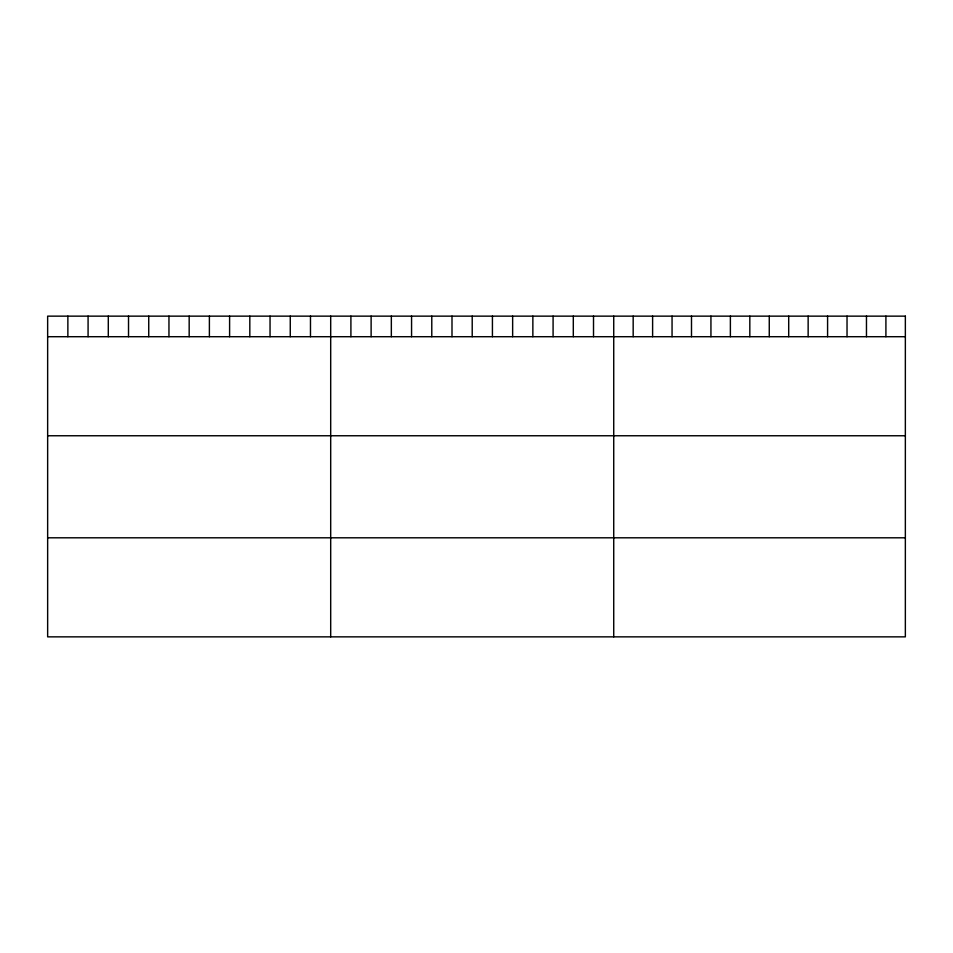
<?xml version="1.0" encoding="UTF-8"?>
<svg xmlns="http://www.w3.org/2000/svg" width="953" height="953" viewBox="0 0 953 953"><rect width="100%" height="100%" fill="white"/><g stroke="black" fill="none" stroke-linecap="round" stroke-linejoin="round"><path stroke-width="1.43" d="M47.65 336.707L905.35 336.707M47.65 435.759L905.35 435.759M47.65 537.802L905.35 537.802M885.909 316.146L885.909 336.707M866.468 316.146L866.468 336.707M847.026 316.146L847.026 336.707M827.585 316.146L827.585 336.707M808.144 316.146L808.144 336.707M788.703 316.146L788.703 336.707M769.262 316.146L769.262 336.707M749.82 316.146L749.82 336.707M730.379 316.146L730.379 336.707M710.938 316.146L710.938 336.707M691.497 316.146L691.497 336.707M672.056 316.146L672.056 336.707M652.614 316.146L652.614 336.707M633.173 316.146L633.173 336.707M613.732 316.146L613.732 636.854M593.516 316.146L593.516 336.707M573.301 316.146L573.301 336.707M553.085 316.146L553.085 336.707M532.858 316.146L532.858 336.707M512.643 316.146L512.643 336.707M492.427 316.146L492.427 336.707M472.211 316.146L472.211 336.707M451.996 316.146L451.996 336.707M431.78 316.146L431.78 336.707M411.565 316.146L411.565 336.707M391.338 316.146L391.338 336.707M371.122 316.146L371.122 336.707M350.907 316.146L350.907 336.707M330.691 316.146L330.691 636.854M310.475 316.146L310.475 336.707M290.26 316.146L290.26 336.707M270.044 316.146L270.044 336.707M249.817 316.146L249.817 336.707M229.602 316.146L229.602 336.707M209.386 316.146L209.386 336.707M189.171 316.146L189.171 336.707M168.955 316.146L168.955 336.707M148.739 316.146L148.739 336.707M128.524 316.146L128.524 336.707M108.297 316.146L108.297 336.707M88.081 316.146L88.081 336.707M67.866 316.146L67.866 336.707M905.35 316.146L47.65 316.146L47.65 636.854L905.35 636.854L905.35 316.146"/></g></svg>
